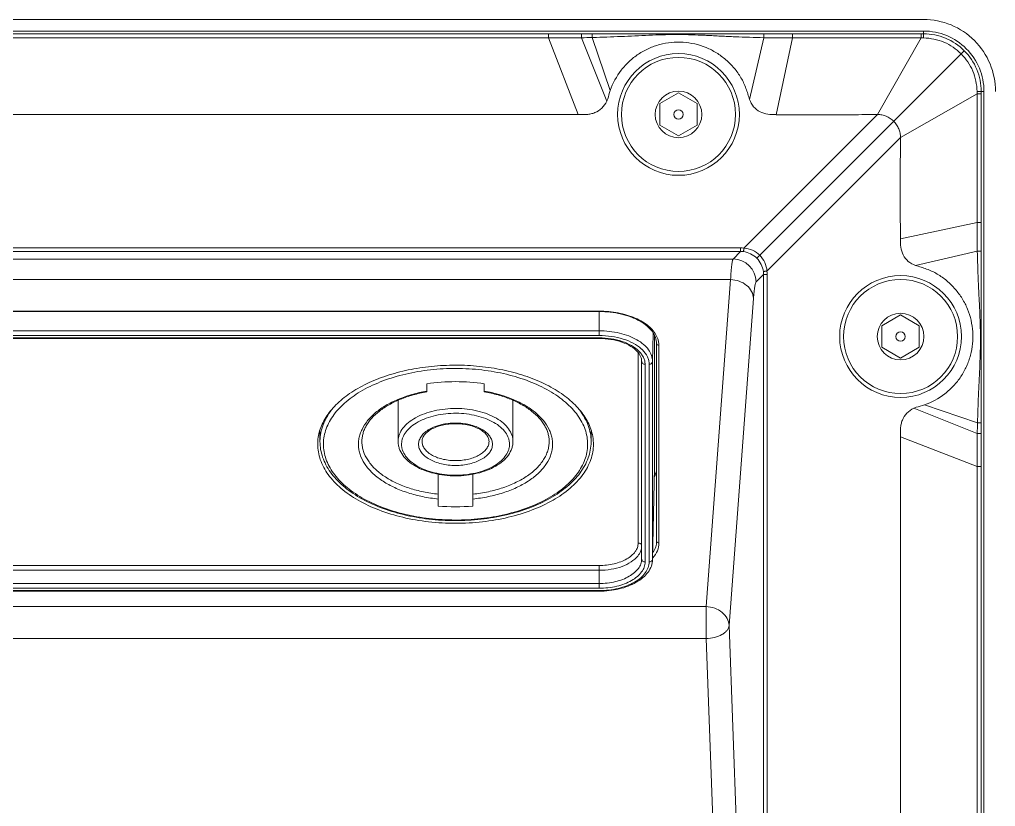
# Model space of a CAD drawing. Header units: millimetres. Extents: x 0 to 4009, y 0 to 2835.
# Drawn here: x 2877.8 to 2962.8, y 1268.4 to 1336.9 of the extents above; entities that cross this region are included whole.
import ezdxf

# ---------------------------------------------------------------- set-up
doc = ezdxf.new("R2010")
doc.units = ezdxf.units.MM
doc.layers.get('0').update_dxf_attribs({"lineweight": 13})

msp = doc.modelspace()

# ---------------------------------------------------------------- linework, layer by layer
for p, q in [((2956.511, 1336.874), (2780.03, 1336.874)), ((2956.511, 1335.874), (2780.03, 1335.874)), ((2812.666, 1335.631), (2923.875, 1335.631)), ((2923.875, 1335.631), (2923.875, 1335.269)), ((2923.875, 1335.631), (2926.738, 1335.63)), ((2926.731, 1335.288), (2926.738, 1335.63)), ((2926.738, 1335.63), (2927.667, 1335.629)), ((2927.667, 1335.629), (2927.721, 1335.629)), ((2927.721, 1335.629), (2932.637, 1335.621)), ((2940.555, 1335.626), (2937.188, 1335.621)), ((2937.189, 1335.621), (2940.554, 1335.627)), ((2940.554, 1335.627), (2942.598, 1335.63)), ((2942.598, 1335.63), (2945.107, 1335.631)), ((2945.107, 1335.631), (2956.309, 1335.631)), ((2945.107, 1335.631), (2945.107, 1335.269)), ((2956.308, 1335.268), (2956.309, 1335.631)), ((2956.309, 1335.631), (2956.511, 1335.631)), ((2956.511, 1335.631), (2956.511, 1335.874)), ((2956.517, 1335.266), (2956.511, 1335.631)), ((2923.875, 1335.269), (2812.666, 1335.269)), ((2923.875, 1335.269), (2926.45, 1328.615)), ((2928.932, 1329.754), (2926.731, 1335.288)), ((2927.658, 1335.309), (2927.732, 1335.312)), ((2927.658, 1335.309), (2927.732, 1335.311)), ((2929.223, 1330.683), (2927.658, 1335.309)), ((2932.61, 1335.509), (2932.64, 1335.51)), ((2932.61, 1335.509), (2932.64, 1335.51)), ((2941.373, 1329.909), (2942.607, 1335.292)), ((2943.683, 1328.591), (2945.107, 1335.268)), ((2945.107, 1335.268), (2956.308, 1335.269)), ((2956.308, 1335.269), (2952.505, 1328.603)), ((2956.308, 1335.268), (2956.517, 1335.266)), ((2960.061, 1334.162), (2953.917, 1328.017)), ((2935.18, 1330.487), (2933.556, 1329.55)), ((2936.804, 1329.55), (2935.18, 1330.487)), ((2961.165, 1330.618), (2961.53, 1330.612)), ((2961.773, 1330.612), (2961.53, 1330.612)), ((2961.53, 1330.409), (2961.53, 1330.612)), ((2961.773, 1206.137), (2961.773, 1330.612)), ((2954.502, 1326.606), (2961.168, 1330.409)), ((2961.167, 1330.409), (2961.53, 1330.409)), ((2961.167, 1319.208), (2961.168, 1330.409)), ((2961.53, 1319.208), (2961.53, 1330.409)), ((2933.556, 1329.55), (2933.556, 1327.675)), ((2936.804, 1327.675), (2936.804, 1329.55)), ((2810.092, 1328.615), (2926.45, 1328.615)), ((2952.504, 1328.604), (2940.881, 1316.981)), ((2948.098, 1322.199), (2953.916, 1328.018)), ((2952.505, 1328.604), (2949.253, 1325.354)), ((2933.556, 1327.675), (2935.18, 1326.737)), ((2935.18, 1326.737), (2936.804, 1327.675)), ((2942.88, 1314.982), (2954.504, 1326.605)), ((2951.253, 1323.354), (2954.503, 1326.606)), ((2941.995, 1316.095), (2948.098, 1322.199)), ((2961.167, 1319.208), (2954.491, 1317.784)), ((2961.168, 1319.208), (2961.53, 1319.208)), ((2961.529, 1316.699), (2961.53, 1319.208)), ((2940.585, 1316.999), (2795.956, 1316.999)), ((2940.585, 1316.683), (2940.585, 1316.999)), ((2940.585, 1316.683), (2795.956, 1316.683)), ((2796.611, 1316.028), (2939.93, 1316.028)), ((2940.585, 1316.683), (2939.93, 1316.028)), ((2955.808, 1315.474), (2961.191, 1316.708)), ((2961.52, 1311.277), (2961.529, 1316.699)), ((2941.928, 1314.031), (2942.583, 1314.686)), ((2942.898, 1314.686), (2942.583, 1314.686)), ((2942.583, 1222.062), (2942.583, 1314.686)), ((2942.898, 1314.686), (2942.898, 1222.062)), ((2961.52, 1311.277), (2961.526, 1314.601)), ((2939.712, 1314.234), (2796.83, 1314.234)), ((2939.712, 1314.234), (2937.581, 1285.769)), ((2939.579, 1284.13), (2941.709, 1312.595)), ((2808.271, 1311.491), (2928.271, 1311.491)), ((2808.271, 1311.455), (2928.271, 1311.455)), ((2928.271, 1309.367), (2928.271, 1311.491)), ((2954.511, 1311.156), (2952.887, 1310.219)), ((2956.135, 1310.219), (2954.511, 1311.156)), ((2952.887, 1310.219), (2952.887, 1308.344)), ((2956.135, 1308.344), (2956.135, 1310.219)), ((2808.271, 1309.78), (2928.271, 1309.78)), ((2928.271, 1309.367), (2808.271, 1309.367)), ((2932.976, 1309.554), (2932.924, 1307.112)), ((2933.093, 1297.854), (2933.093, 1309.398)), ((2808.271, 1309.164), (2928.271, 1309.164)), ((2928.271, 1309.11), (2808.271, 1309.11)), ((2928.271, 1309.11), (2928.271, 1309.164)), ((2933.271, 1308.672), (2933.271, 1291.465)), ((2933.471, 1308.508), (2933.471, 1291.301)), ((2931.671, 1291.301), (2931.671, 1307.846)), ((2952.887, 1308.344), (2954.511, 1307.406)), ((2954.511, 1307.406), (2956.135, 1308.344)), ((2931.971, 1289.909), (2931.971, 1307.116)), ((2932.271, 1306.87), (2932.271, 1289.663)), ((2932.624, 1289.663), (2932.624, 1306.87)), ((2932.924, 1307.112), (2932.924, 1289.904)), ((2913.271, 1304.476), (2913.271, 1305.162)), ((2918.271, 1304.476), (2918.271, 1305.162)), ((2913.271, 1304.535), (2913.257, 1304.532)), ((2913.271, 1304.535), (2913.258, 1304.532)), ((2918.284, 1304.532), (2918.271, 1304.535)), ((2918.284, 1304.532), (2918.271, 1304.535)), ((2910.771, 1300.151), (2910.771, 1303.718)), ((2920.771, 1300.151), (2920.771, 1303.718)), ((2956.582, 1303.324), (2961.209, 1301.758)), ((2955.653, 1303.033), (2961.187, 1300.832)), ((2961.528, 1301.768), (2961.529, 1300.839)), ((2903.971, 1300.151), (2903.971, 1301.064)), ((2927.571, 1300.151), (2927.571, 1301.07)), ((2961.53, 1297.976), (2961.529, 1300.839)), ((2904.271, 1299.965), (2904.271, 1299.905)), ((2911.072, 1299.966), (2911.071, 1299.905)), ((2920.47, 1299.844), (2920.471, 1299.905)), ((2927.271, 1299.844), (2927.271, 1299.905)), ((2954.514, 1300.551), (2961.168, 1297.976)), ((2954.514, 1300.551), (2954.514, 1236.198)), ((2932.923, 1289.872), (2933.093, 1297.854)), ((2933.092, 1297.821), (2933.093, 1297.854)), ((2961.168, 1297.976), (2961.53, 1297.976)), ((2961.168, 1238.772), (2961.168, 1297.976)), ((2961.53, 1297.976), (2961.53, 1238.772)), ((2914.271, 1294.524), (2914.271, 1297.297)), ((2917.271, 1294.524), (2917.271, 1297.298)), ((2932.924, 1289.904), (2932.923, 1289.872)), ((2808.271, 1289.351), (2928.271, 1289.351)), ((2928.271, 1288.933), (2808.271, 1288.933)), ((2928.271, 1287.369), (2928.271, 1289.351)), ((2808.271, 1287.786), (2928.271, 1287.786)), ((2928.271, 1287.369), (2808.271, 1287.369)), ((2808.271, 1287.166), (2928.271, 1287.166)), ((2928.271, 1287.112), (2808.271, 1287.112)), ((2928.271, 1287.112), (2928.271, 1287.166)), ((2798.96, 1285.769), (2937.581, 1285.769)), ((2937.581, 1282.983), (2937.581, 1285.769)), ((2941.785, 1224.015), (2939.579, 1284.13)), ((2937.581, 1282.983), (2798.96, 1282.983)), ((2937.581, 1282.983), (2939.787, 1222.868))]:
    msp.add_line(p, q)
for centre, radius in [((2935.18, 1328.612), 5.3), ((2935.18, 1328.612), 4.965), ((2935.18, 1328.612), 2.03), ((2935.18, 1328.612), 0.406), ((2954.511, 1309.281), 5.3), ((2954.511, 1309.281), 4.965), ((2954.511, 1309.281), 2.03), ((2954.511, 1309.281), 0.406)]:
    msp.add_circle(centre, radius)
for centre, radius, start, end in [((2956.511, 1330.612), 6.262, 359.99129, 89.99992), ((2934.94, 2444.967), 1109.349, 269.881082, 270.116157), ((2956.511, 1330.612), 5.262, 359.99425, 90.00001), ((2924.143, 1467.197), 131.934, 271.12413, 271.52666), ((2933.594, 1252.582), 83.008, 87.22929, 87.52013), ((2946.008, 1479.616), 144.364, 267.65757, 268.65008), ((2924.791, 1330.061), 36.378, 0.54835, 0.87689), ((2940.587, 1314.594), 2.405, 82.97735, 90.03469), ((2939.924, 1314.025), 2.004, 0.18855, 89.81141), ((2940.587, 1314.739), 1.945, 83.05079, 90.04213), ((3105.533, 1320.109), 144.382, 181.34994, 182.34049), ((2940.638, 1314.688), 1.945, 359.95788, 6.94779), ((2940.491, 1314.687), 2.408, 359.96913, 7.01901), ((2878.615, 1307.702), 82.874, 2.47054, 2.77677), ((2931.758, 1308.508), 1.712, 0.0178, 6.74668), ((2930.055, 1306.114), 2.821, 46.91144, 47.96711), ((2930.129, 1306.194), 2.713, 45.24108, 46.9154), ((3093.096, 1298.243), 131.935, 178.47332, 178.87586), ((2908.026, 1302.009), 4.261, 194.73888, 196.61036), ((2923.515, 1302.009), 4.262, 343.30831, 345.26192), ((2907.713, 1299.905), 3.942, 176.02491, 179.99583), ((2907.853, 1300.151), 3.883, 179.0439, 179.99997), ((2910.315, 1300.151), 2.694, 180.00843, 186.22091), ((2912.417, 1300.151), 1.646, 177.74409, 179.9996), ((2913.815, 1300.151), 0.961, 180.00202, 183.86525), ((2923.688, 1300.151), 3.883, 359.0439, 359.99997), ((2923.828, 1299.905), 3.943, 0.00415, 3.97347), ((2931.639, 1297.854), 1.632, 357.49549, 359.99829), ((2915.771, 1310.933), 16.477, 264.77674, 275.22326), ((2932.722, 1289.909), 0.201, 349.814, 358.73747)]:
    msp.add_arc(centre, radius, start, end)
for points, knots in [([(2927.658, 1335.309), (2927.658, 1335.35), (2927.659, 1335.425), (2927.661, 1335.513), (2927.663, 1335.57), (2927.664, 1335.598), (2927.665, 1335.617), (2927.666, 1335.626), (2927.667, 1335.629)], [0, 0, 0, 0, 0.382852, 0.703188, 0.82362, 0.913754, 0.972782, 1, 1, 1, 1]), ([(2932.64, 1335.51), (2933.397, 1335.543), (2934.913, 1335.583), (2936.428, 1335.545), (2937.186, 1335.513)], [0, 0, 0, 0, 0.499937, 1, 1, 1, 1]), ([(2942.607, 1335.292), (2942.606, 1335.335), (2942.606, 1335.415), (2942.604, 1335.508), (2942.602, 1335.567), (2942.601, 1335.598), (2942.599, 1335.617), (2942.599, 1335.627), (2942.598, 1335.63)], [0, 0, 0, 0, 0.382938, 0.704662, 0.825261, 0.915125, 0.973569, 1, 1, 1, 1]), ([(2956.511, 1335.631), (2957.164, 1335.631), (2958.483, 1335.372), (2959.599, 1334.623), (2960.061, 1334.162)], [0, 0, 0, 0, 0.49999, 1, 1, 1, 1]), ([(2923.875, 1335.269), (2924.113, 1335.27), (2924.589, 1335.269), (2925.541, 1335.27), (2926.255, 1335.279), (2926.731, 1335.288)], [0, 0, 0, 0, 0.250003, 0.500006, 1, 1, 1, 1]), ([(2927.732, 1335.311), (2928.544, 1335.333), (2930.171, 1335.387), (2931.796, 1335.474), (2932.61, 1335.509)], [0, 0, 0, 0, 0.499557, 1, 1, 1, 1]), ([(2929.223, 1330.683), (2929.451, 1331.323), (2929.954, 1332.236), (2930.87, 1333.247), (2931.676, 1333.882), (2932.575, 1334.378), (2933.542, 1334.726), (2934.555, 1334.91), (2935.585, 1334.926), (2936.604, 1334.775), (2937.584, 1334.464), (2938.5, 1333.998), (2939.324, 1333.385), (2940.046, 1332.657), (2940.548, 1331.962), (2940.859, 1331.356), (2941.115, 1330.723), (2941.269, 1330.234), (2941.373, 1329.909)], [0, 0, 0, 0, 0.12462, 0.186994, 0.249369, 0.311855, 0.374413, 0.43706, 0.499757, 0.562431, 0.625061, 0.68753, 0.749916, 0.812501, 0.87496, 0.90611, 0.937332, 1, 1, 1, 1]), ([(2937.607, 1335.493), (2938.024, 1335.473), (2938.857, 1335.428), (2939.691, 1335.39), (2940.107, 1335.373)], [0, 0, 0, 0, 0.500429, 1, 1, 1, 1]), ([(2942.607, 1335.292), (2943.231, 1335.277), (2944.065, 1335.27), (2944.898, 1335.269), (2945.107, 1335.27)], [0, 0, 0, 0, 0.74966, 1, 1, 1, 1]), ([(2956.517, 1335.266), (2957.12, 1335.257), (2958.333, 1335.007), (2959.361, 1334.314), (2959.787, 1333.888)], [0, 0, 0, 0, 0.500381, 1, 1, 1, 1]), ([(2959.787, 1333.888), (2960.213, 1333.462), (2960.906, 1332.434), (2961.156, 1331.221), (2961.165, 1330.618)], [0, 0, 0, 0, 0.499619, 1, 1, 1, 1]), ([(2961.53, 1330.612), (2961.53, 1331.265), (2961.271, 1332.584), (2960.522, 1333.7), (2960.061, 1334.162)], [0, 0, 0, 0, 0.499994, 1, 1, 1, 1]), ([(2928.932, 1329.754), (2928.967, 1329.827), (2929.084, 1330.131), (2929.141, 1330.453), (2929.223, 1330.683)], [0, 0, 0, 0, 0.250162, 1, 1, 1, 1]), ([(2926.45, 1328.615), (2926.572, 1328.616), (2926.816, 1328.609), (2927.182, 1328.604), (2927.547, 1328.648), (2928.013, 1328.794), (2928.537, 1329.13), (2928.827, 1329.535), (2928.932, 1329.754)], [0, 0, 0, 0, 0.125272, 0.250593, 0.375862, 0.501122, 0.750574, 1, 1, 1, 1]), ([(2941.373, 1329.909), (2941.446, 1329.682), (2941.687, 1329.255), (2942.259, 1328.794), (2942.965, 1328.606), (2943.444, 1328.592), (2943.683, 1328.593)], [0, 0, 0, 0, 0.249519, 0.499137, 0.749222, 1, 1, 1, 1]), ([(2943.683, 1328.591), (2945.153, 1328.596), (2947.359, 1328.572), (2950.3, 1328.585), (2951.77, 1328.601), (2952.505, 1328.603)], [0, 0, 0, 0, 0.500001, 0.75, 1, 1, 1, 1]), ([(2953.917, 1328.017), (2953.731, 1328.199), (2953.398, 1328.426), (2952.897, 1328.578), (2952.636, 1328.601), (2952.505, 1328.604)], [0, 0, 0, 0, 0.49907, 0.749419, 1, 1, 1, 1]), ([(2953.916, 1328.018), (2954.007, 1327.925), (2954.173, 1327.721), (2954.363, 1327.376), (2954.477, 1326.998), (2954.499, 1326.737), (2954.503, 1326.606)], [0, 0, 0, 0, 0.24989, 0.500174, 0.749953, 1, 1, 1, 1]), ([(2954.502, 1326.606), (2954.5, 1325.871), (2954.484, 1324.401), (2954.471, 1321.46), (2954.495, 1319.254), (2954.491, 1317.784)], [0, 0, 0, 0, 0.25, 0.499999, 1, 1, 1, 1]), ([(2961.169, 1319.208), (2961.169, 1318.999), (2961.169, 1318.166), (2961.176, 1317.332), (2961.191, 1316.708)], [0, 0, 0, 0, 0.25034, 1, 1, 1, 1]), ([(2955.808, 1315.474), (2955.581, 1315.546), (2955.154, 1315.788), (2954.693, 1316.36), (2954.506, 1317.066), (2954.491, 1317.545), (2954.492, 1317.784)], [0, 0, 0, 0, 0.249521, 0.49914, 0.749223, 1, 1, 1, 1]), ([(2940.822, 1316.669), (2940.824, 1316.671), (2940.827, 1316.681), (2940.833, 1316.699), (2940.839, 1316.727), (2940.85, 1316.782), (2940.864, 1316.868), (2940.875, 1316.941), (2940.881, 1316.981)], [0, 0, 0, 0, 0.029946, 0.090168, 0.180551, 0.30054, 0.61882, 1, 1, 1, 1]), ([(2940.881, 1316.981), (2941.135, 1316.96), (2941.641, 1316.83), (2942.07, 1316.532), (2942.251, 1316.352)], [0, 0, 0, 0, 0.499972, 1, 1, 1, 1]), ([(2939.93, 1316.028), (2939.916, 1316.011), (2939.895, 1315.953), (2939.867, 1315.844), (2939.84, 1315.686), (2939.813, 1315.482), (2939.786, 1315.233), (2939.749, 1314.811), (2939.726, 1314.473), (2939.712, 1314.234)], [0, 0, 0, 0, 0.037179, 0.099441, 0.187388, 0.300912, 0.43961, 0.602977, 1, 1, 1, 1]), ([(2940.822, 1316.669), (2941.04, 1316.643), (2941.471, 1316.512), (2941.838, 1316.252), (2941.995, 1316.095)], [0, 0, 0, 0, 0.498083, 1, 1, 1, 1]), ([(2941.995, 1316.095), (2942.151, 1315.939), (2942.412, 1315.572), (2942.542, 1315.141), (2942.568, 1314.923)], [0, 0, 0, 0, 0.501922, 1, 1, 1, 1]), ([(2942.251, 1316.352), (2942.431, 1316.171), (2942.729, 1315.741), (2942.859, 1315.236), (2942.88, 1314.982)], [0, 0, 0, 0, 0.499956, 1, 1, 1, 1]), ([(2961.191, 1316.708), (2961.234, 1316.707), (2961.313, 1316.706), (2961.405, 1316.705), (2961.465, 1316.703), (2961.496, 1316.702), (2961.516, 1316.7), (2961.526, 1316.7), (2961.529, 1316.699)], [0, 0, 0, 0, 0.379379, 0.700233, 0.821487, 0.912501, 0.972301, 1, 1, 1, 1]), ([(2955.808, 1315.474), (2956.133, 1315.37), (2956.622, 1315.215), (2957.255, 1314.959), (2957.862, 1314.649), (2958.557, 1314.148), (2959.284, 1313.424), (2959.897, 1312.6), (2960.363, 1311.685), (2960.674, 1310.704), (2960.825, 1309.686), (2960.809, 1308.656), (2960.625, 1307.643), (2960.277, 1306.675), (2959.781, 1305.777), (2959.146, 1304.971), (2958.135, 1304.055), (2957.222, 1303.552), (2956.582, 1303.324)], [0, 0, 0, 0, 0.062681, 0.093913, 0.12506, 0.187499, 0.2501, 0.312494, 0.374951, 0.437587, 0.500263, 0.562953, 0.625603, 0.688158, 0.75064, 0.813016, 0.875386, 1, 1, 1, 1]), ([(2942.568, 1314.923), (2942.57, 1314.925), (2942.58, 1314.928), (2942.598, 1314.934), (2942.626, 1314.94), (2942.68, 1314.951), (2942.766, 1314.965), (2942.84, 1314.976), (2942.88, 1314.982)], [0, 0, 0, 0, 0.029439, 0.088763, 0.178162, 0.297401, 0.615845, 1, 1, 1, 1]), ([(2941.709, 1312.595), (2941.701, 1312.808), (2941.575, 1313.249), (2941.117, 1313.781), (2940.467, 1314.137), (2939.966, 1314.227), (2939.712, 1314.234)], [0, 0, 0, 0, 0.226492, 0.468797, 0.729133, 1, 1, 1, 1]), ([(2941.709, 1312.595), (2941.723, 1312.787), (2941.746, 1313.058), (2941.783, 1313.395), (2941.81, 1313.595), (2941.838, 1313.758), (2941.865, 1313.884), (2941.892, 1313.972), (2941.914, 1314.018), (2941.928, 1314.031)], [0, 0, 0, 0, 0.395298, 0.558094, 0.696455, 0.809913, 0.898131, 0.961154, 1, 1, 1, 1]), ([(2961.272, 1314.213), (2961.289, 1313.797), (2961.327, 1312.965), (2961.372, 1312.133), (2961.392, 1311.717)], [0, 0, 0, 0, 0.499572, 1, 1, 1, 1]), ([(2933.278, 1309.314), (2933.113, 1309.651), (2932.71, 1310.113), (2932.033, 1310.586), (2931.165, 1311.026), (2929.9, 1311.394), (2928.826, 1311.491), (2928.271, 1311.491)], [0, 0, 0, 0, 0.197458, 0.311417, 0.435341, 0.707689, 1, 1, 1, 1]), ([(2933.271, 1308.672), (2933.271, 1308.848), (2933.203, 1309.22), (2932.913, 1309.743), (2932.446, 1310.225), (2931.821, 1310.649), (2931.06, 1310.998), (2929.877, 1311.353), (2928.919, 1311.455), (2928.271, 1311.455)], [0, 0, 0, 0, 0.084935, 0.178231, 0.284546, 0.405673, 0.54067, 0.687103, 1, 1, 1, 1]), ([(2961.412, 1311.274), (2961.447, 1310.48), (2961.474, 1309.287), (2961.448, 1307.698), (2961.401, 1306.507), (2961.341, 1305.319), (2961.268, 1303.736), (2961.229, 1302.55), (2961.208, 1301.758)], [0, 0, 0, 0, 0.250473, 0.375715, 0.500867, 0.625854, 0.750627, 1, 1, 1, 1]), ([(2961.528, 1301.768), (2961.525, 1303.353), (2961.522, 1305.73), (2961.515, 1308.9), (2961.518, 1310.485), (2961.52, 1311.277)], [0, 0, 0, 0, 0.499991, 0.750015, 1, 1, 1, 1]), ([(2928.271, 1309.78), (2928.868, 1309.78), (2929.751, 1309.685), (2930.843, 1309.356), (2931.55, 1309.029), (2932.135, 1308.629), (2932.578, 1308.166), (2932.858, 1307.655), (2932.924, 1307.288), (2932.924, 1307.112)], [0, 0, 0, 0, 0.306667, 0.450626, 0.583976, 0.704776, 0.81269, 0.909613, 1, 1, 1, 1]), ([(2928.271, 1309.367), (2928.632, 1309.367), (2929.341, 1309.317), (2930.347, 1309.093), (2931.229, 1308.737), (2931.734, 1308.399), (2931.944, 1308.21)], [0, 0, 0, 0, 0.276235, 0.541052, 0.784497, 1, 1, 1, 1]), ([(2933.459, 1308.709), (2933.453, 1308.76), (2933.419, 1308.969), (2933.348, 1309.171), (2933.278, 1309.314)], [0, 0, 0, 0, 0.244687, 1, 1, 1, 1]), ([(2931.734, 1308.018), (2931.546, 1308.205), (2931.08, 1308.539), (2930.251, 1308.893), (2929.294, 1309.115), (2928.617, 1309.164), (2928.271, 1309.164)], [0, 0, 0, 0, 0.212889, 0.455647, 0.721574, 1, 1, 1, 1]), ([(2928.271, 1309.11), (2928.615, 1309.11), (2929.287, 1309.059), (2930.226, 1308.832), (2931.016, 1308.477), (2931.445, 1308.144), (2931.607, 1307.962)], [0, 0, 0, 0, 0.285889, 0.556359, 0.797736, 1, 1, 1, 1]), ([(2933.471, 1308.508), (2933.421, 1308.508), (2933.344, 1308.532), (2933.282, 1308.606), (2933.271, 1308.651), (2933.271, 1308.672)], [0, 0, 0, 0, 0.528813, 0.771816, 1, 1, 1, 1]), ([(2931.607, 1307.962), (2931.719, 1307.836), (2931.9, 1307.574), (2931.971, 1307.26), (2931.971, 1307.116)], [0, 0, 0, 0, 0.539428, 1, 1, 1, 1]), ([(2932.002, 1307.698), (2931.983, 1307.726), (2931.902, 1307.839), (2931.809, 1307.944), (2931.734, 1308.018)], [0, 0, 0, 0, 0.241941, 1, 1, 1, 1]), ([(2932.134, 1307.466), (2932.124, 1307.485), (2932.085, 1307.565), (2932.039, 1307.642), (2932.002, 1307.698)], [0, 0, 0, 0, 0.24524, 1, 1, 1, 1]), ([(2932.039, 1308.12), (2932.215, 1307.945), (2932.44, 1307.65), (2932.597, 1307.203), (2932.624, 1306.98), (2932.624, 1306.87)], [0, 0, 0, 0, 0.526915, 0.76757, 1, 1, 1, 1]), ([(2927.597, 1301.072), (2927.474, 1301.481), (2927.086, 1302.302), (2926.18, 1303.4), (2924.964, 1304.383), (2923.476, 1305.227), (2921.759, 1305.91), (2919.863, 1306.412), (2917.845, 1306.719), (2915.766, 1306.823), (2913.686, 1306.718), (2911.669, 1306.41), (2909.774, 1305.907), (2908.058, 1305.223), (2906.571, 1304.379), (2905.357, 1303.395), (2904.452, 1302.296), (2904.065, 1301.475), (2903.943, 1301.066)], [0, 0, 0, 0, 0.04606, 0.096508, 0.152359, 0.213791, 0.280346, 0.351104, 0.424826, 0.500076, 0.575322, 0.649033, 0.719771, 0.786303, 0.847708, 0.903532, 0.953956, 1, 1, 1, 1]), ([(2932.271, 1306.87), (2932.232, 1306.87), (2932.156, 1306.882), (2932.057, 1306.935), (2931.988, 1307.016), (2931.971, 1307.084), (2931.971, 1307.116)], [0, 0, 0, 0, 0.272454, 0.532336, 0.773323, 1, 1, 1, 1]), ([(2932.271, 1306.87), (2932.271, 1306.971), (2932.247, 1307.176), (2932.178, 1307.371), (2932.134, 1307.466)], [0, 0, 0, 0, 0.491283, 1, 1, 1, 1]), ([(2932.924, 1307.112), (2932.923, 1307.08), (2932.905, 1307.013), (2932.836, 1306.934), (2932.737, 1306.882), (2932.662, 1306.87), (2932.624, 1306.87)], [0, 0, 0, 0, 0.226741, 0.467964, 0.727828, 1, 1, 1, 1]), ([(2904.271, 1299.965), (2904.274, 1300.181), (2904.319, 1300.618), (2904.498, 1301.261), (2904.785, 1301.89), (2905.177, 1302.498), (2905.67, 1303.08), (2906.26, 1303.631), (2906.939, 1304.146), (2907.981, 1304.793), (2909.474, 1305.474), (2911.456, 1306.064), (2913.599, 1306.425), (2915.823, 1306.542), (2918.045, 1306.413), (2920.182, 1306.041), (2922.156, 1305.441), (2923.638, 1304.752), (2924.67, 1304.099), (2925.341, 1303.581), (2925.922, 1303.027), (2926.406, 1302.442), (2926.788, 1301.832), (2927.065, 1301.201), (2927.233, 1300.557), (2927.271, 1300.12), (2927.271, 1299.905)], [0, 0, 0, 0, 0.022431, 0.045338, 0.069088, 0.094006, 0.120321, 0.14818, 0.177655, 0.208748, 0.275469, 0.347434, 0.423145, 0.500782, 0.578371, 0.653945, 0.725695, 0.792142, 0.823084, 0.852407, 0.880117, 0.906293, 0.931091, 0.954747, 0.977592, 1, 1, 1, 1]), ([(2913.257, 1304.532), (2912.819, 1304.454), (2911.972, 1304.259), (2910.777, 1303.842), (2909.717, 1303.318), (2908.82, 1302.7), (2908.109, 1302.002), (2907.681, 1301.352), (2907.462, 1300.816), (2907.358, 1300.415), (2907.313, 1300.009), (2907.327, 1299.603), (2907.401, 1299.199), (2907.58, 1298.659), (2907.959, 1297.999), (2908.618, 1297.282), (2909.47, 1296.642), (2910.491, 1296.092), (2911.653, 1295.647), (2912.927, 1295.317), (2913.816, 1295.182), (2914.271, 1295.135)], [0, 0, 0, 0, 0.077538, 0.151143, 0.219796, 0.282849, 0.340177, 0.392334, 0.416927, 0.440819, 0.464304, 0.487705, 0.511349, 0.535546, 0.586563, 0.642476, 0.704045, 0.771301, 0.843717, 0.920357, 1, 1, 1, 1]), ([(2913.271, 1304.476), (2912.867, 1304.402), (2912.086, 1304.222), (2910.983, 1303.844), (2909.999, 1303.375), (2909.159, 1302.826), (2908.485, 1302.214), (2908.063, 1301.65), (2907.831, 1301.186), (2907.71, 1300.843), (2907.637, 1300.497), (2907.621, 1300.265), (2907.621, 1300.151)], [0, 0, 0, 0, 0.161042, 0.31399, 0.45672, 0.587663, 0.706087, 0.812448, 0.86177, 0.909089, 0.954977, 1, 1, 1, 1]), ([(2917.271, 1295.135), (2917.726, 1295.182), (2918.615, 1295.317), (2919.888, 1295.647), (2921.051, 1296.092), (2922.071, 1296.642), (2922.923, 1297.282), (2923.583, 1297.999), (2923.962, 1298.659), (2924.141, 1299.199), (2924.214, 1299.603), (2924.229, 1300.009), (2924.184, 1300.415), (2924.08, 1300.816), (2923.861, 1301.352), (2923.433, 1302.002), (2922.722, 1302.7), (2921.824, 1303.318), (2920.764, 1303.842), (2919.57, 1304.259), (2918.722, 1304.454), (2918.284, 1304.532)], [0, 0, 0, 0, 0.079642, 0.156282, 0.228698, 0.295954, 0.357523, 0.413436, 0.464454, 0.488651, 0.512295, 0.535696, 0.559181, 0.583073, 0.607666, 0.659823, 0.717149, 0.780203, 0.848856, 0.922461, 1, 1, 1, 1]), ([(2923.921, 1300.151), (2923.921, 1300.265), (2923.904, 1300.497), (2923.832, 1300.843), (2923.71, 1301.186), (2923.478, 1301.65), (2923.056, 1302.214), (2922.382, 1302.826), (2921.543, 1303.375), (2920.559, 1303.844), (2919.456, 1304.222), (2918.675, 1304.402), (2918.271, 1304.476)], [0, 0, 0, 0, 0.045023, 0.090911, 0.13823, 0.187552, 0.293913, 0.412336, 0.54328, 0.68601, 0.838958, 1, 1, 1, 1]), ([(2956.582, 1303.324), (2956.353, 1303.242), (2956.03, 1303.185), (2955.726, 1303.068), (2955.653, 1303.033)], [0, 0, 0, 0, 0.749838, 1, 1, 1, 1]), ([(2903.971, 1300.215), (2903.975, 1300.445), (2904.025, 1300.911), (2904.222, 1301.596), (2904.54, 1302.265), (2904.821, 1302.683), (2904.978, 1302.887)], [0, 0, 0, 0, 0.237832, 0.481078, 0.73394, 1, 1, 1, 1]), ([(2910.772, 1300.215), (2910.776, 1300.309), (2910.8, 1300.498), (2910.913, 1300.876), (2911.183, 1301.336), (2911.671, 1301.823), (2912.308, 1302.244), (2913.071, 1302.586), (2913.934, 1302.837), (2914.863, 1302.989), (2915.827, 1303.036), (2916.788, 1302.977), (2917.712, 1302.813), (2918.564, 1302.551), (2919.314, 1302.199), (2919.935, 1301.77), (2920.405, 1301.276), (2920.657, 1300.812), (2920.754, 1300.433), (2920.771, 1300.244), (2920.771, 1300.151)], [0, 0, 0, 0, 0.022449, 0.045434, 0.094238, 0.148645, 0.209453, 0.276417, 0.348539, 0.424315, 0.501934, 0.579438, 0.65488, 0.726473, 0.792763, 0.852825, 0.906518, 0.954783, 0.977613, 1, 1, 1, 1]), ([(2911.072, 1299.966), (2911.075, 1300.054), (2911.098, 1300.231), (2911.204, 1300.586), (2911.458, 1301.02), (2911.917, 1301.477), (2912.516, 1301.873), (2913.233, 1302.194), (2914.044, 1302.43), (2914.918, 1302.573), (2915.824, 1302.617), (2916.727, 1302.561), (2917.596, 1302.407), (2918.397, 1302.161), (2919.102, 1301.831), (2919.686, 1301.427), (2920.127, 1300.963), (2920.363, 1300.526), (2920.455, 1300.17), (2920.471, 1299.993), (2920.471, 1299.905)], [0, 0, 0, 0, 0.022449, 0.045434, 0.094238, 0.148644, 0.209452, 0.276416, 0.348538, 0.424316, 0.501934, 0.579438, 0.65488, 0.726473, 0.792763, 0.852823, 0.906517, 0.954782, 0.977612, 1, 1, 1, 1]), ([(2926.581, 1302.864), (2926.739, 1302.657), (2927.021, 1302.232), (2927.336, 1301.553), (2927.528, 1300.856), (2927.571, 1300.384), (2927.571, 1300.151)], [0, 0, 0, 0, 0.26598, 0.518701, 0.761909, 1, 1, 1, 1]), ([(2954.514, 1300.551), (2954.515, 1300.673), (2954.508, 1300.916), (2954.504, 1301.282), (2954.547, 1301.648), (2954.693, 1302.114), (2955.029, 1302.638), (2955.434, 1302.928), (2955.653, 1303.033)], [0, 0, 0, 0, 0.125272, 0.25059, 0.375862, 0.501122, 0.750575, 1, 1, 1, 1]), ([(2918.987, 1299.905), (2918.987, 1299.965), (2918.977, 1300.088), (2918.913, 1300.333), (2918.748, 1300.634), (2918.442, 1300.953), (2918.038, 1301.23), (2917.549, 1301.456), (2916.994, 1301.624), (2916.394, 1301.727), (2915.771, 1301.762), (2915.147, 1301.727), (2914.547, 1301.624), (2913.993, 1301.456), (2913.504, 1301.23), (2913.099, 1300.953), (2912.793, 1300.634), (2912.629, 1300.333), (2912.565, 1300.088), (2912.554, 1299.965), (2912.554, 1299.905)], [0, 0, 0, 0, 0.02243, 0.045317, 0.093734, 0.147648, 0.207997, 0.274615, 0.346541, 0.422278, 0.499999, 0.577719, 0.653455, 0.72538, 0.791999, 0.852349, 0.906264, 0.954683, 0.97757, 1, 1, 1, 1]), ([(2918.687, 1300.151), (2918.687, 1300.195), (2918.679, 1300.285), (2918.629, 1300.473), (2918.493, 1300.715), (2918.23, 1300.983), (2917.869, 1301.225), (2917.423, 1301.428), (2916.91, 1301.58), (2916.352, 1301.674), (2915.771, 1301.706), (2915.189, 1301.674), (2914.631, 1301.58), (2914.118, 1301.428), (2913.672, 1301.225), (2913.311, 1300.983), (2913.049, 1300.715), (2912.912, 1300.473), (2912.862, 1300.285), (2912.854, 1300.195), (2912.854, 1300.151)], [0, 0, 0, 0, 0.018522, 0.037957, 0.081375, 0.133205, 0.194004, 0.262843, 0.338138, 0.417918, 0.499994, 0.582069, 0.661851, 0.737148, 0.80599, 0.866792, 0.918623, 0.962044, 0.98148, 1, 1, 1, 1]), ([(2961.209, 1301.758), (2961.249, 1301.759), (2961.324, 1301.76), (2961.412, 1301.761), (2961.469, 1301.763), (2961.497, 1301.764), (2961.516, 1301.766), (2961.525, 1301.767), (2961.528, 1301.768)], [0, 0, 0, 0, 0.382506, 0.702825, 0.823348, 0.9136, 0.972733, 1, 1, 1, 1]), ([(2903.943, 1301.066), (2903.921, 1300.993), (2903.843, 1300.702), (2903.796, 1300.402), (2903.78, 1300.178)], [0, 0, 0, 0, 0.253036, 1, 1, 1, 1]), ([(2927.761, 1300.178), (2927.756, 1300.253), (2927.726, 1300.555), (2927.662, 1300.854), (2927.597, 1301.072)], [0, 0, 0, 0, 0.247777, 1, 1, 1, 1]), ([(2961.187, 1300.832), (2961.178, 1300.356), (2961.169, 1299.642), (2961.168, 1298.69), (2961.169, 1298.214), (2961.168, 1297.976)], [0, 0, 0, 0, 0.499994, 0.749997, 1, 1, 1, 1]), ([(2961.187, 1300.832), (2961.231, 1300.832), (2961.311, 1300.833), (2961.415, 1300.833), (2961.485, 1300.838), (2961.52, 1300.836), (2961.529, 1300.839)], [0, 0, 0, 0, 0.382682, 0.704057, 0.914353, 1, 1, 1, 1]), ([(2903.771, 1299.905), (2903.771, 1299.679), (2903.81, 1299.223), (2904.049, 1298.307), (2904.663, 1297.184), (2905.805, 1295.993), (2907.314, 1294.96), (2909.137, 1294.117), (2911.206, 1293.492), (2913.445, 1293.108), (2915.771, 1292.978), (2918.097, 1293.108), (2920.336, 1293.492), (2922.405, 1294.117), (2924.227, 1294.96), (2925.737, 1295.993), (2926.879, 1297.184), (2927.493, 1298.307), (2927.731, 1299.223), (2927.771, 1299.679), (2927.771, 1299.905)], [0, 0, 0, 0, 0.022432, 0.045318, 0.093733, 0.147648, 0.207997, 0.274615, 0.346541, 0.422278, 0.5, 0.57772, 0.653457, 0.725382, 0.792, 0.85235, 0.906265, 0.954681, 0.977567, 1, 1, 1, 1]), ([(2927.57, 1300.082), (2927.566, 1299.851), (2927.519, 1299.385), (2927.33, 1298.699), (2927.027, 1298.032), (2926.616, 1297.391), (2926.103, 1296.782), (2925.492, 1296.208), (2924.792, 1295.675), (2923.723, 1295.008), (2922.195, 1294.307), (2920.169, 1293.702), (2917.982, 1293.332), (2915.715, 1293.212), (2913.449, 1293.345), (2911.268, 1293.726), (2909.252, 1294.343), (2907.736, 1295.052), (2906.677, 1295.726), (2905.985, 1296.263), (2905.384, 1296.84), (2904.88, 1297.453), (2904.48, 1298.097), (2904.188, 1298.766), (2904.011, 1299.453), (2903.971, 1299.92), (2903.971, 1300.151)], [0, 0, 0, 0, 0.023269, 0.046926, 0.07131, 0.096701, 0.123324, 0.151336, 0.180824, 0.211812, 0.278047, 0.349268, 0.424083, 0.500755, 0.577379, 0.652056, 0.72306, 0.789022, 0.819862, 0.849204, 0.877074, 0.903567, 0.928847, 0.953146, 0.976749, 1, 1, 1, 1]), ([(2927.271, 1299.844), (2927.267, 1299.628), (2927.222, 1299.192), (2927.044, 1298.549), (2926.757, 1297.92), (2926.365, 1297.311), (2925.871, 1296.729), (2925.282, 1296.178), (2924.603, 1295.664), (2923.561, 1295.017), (2922.068, 1294.336), (2920.085, 1293.746), (2917.942, 1293.385), (2915.718, 1293.267), (2913.496, 1293.397), (2911.359, 1293.768), (2909.386, 1294.369), (2907.903, 1295.058), (2906.872, 1295.71), (2906.2, 1296.229), (2905.62, 1296.783), (2905.136, 1297.367), (2904.753, 1297.978), (2904.476, 1298.608), (2904.308, 1299.253), (2904.271, 1299.689), (2904.271, 1299.905)], [0, 0, 0, 0, 0.022431, 0.045338, 0.069088, 0.094006, 0.120321, 0.14818, 0.177655, 0.208748, 0.275469, 0.347434, 0.423145, 0.500782, 0.578371, 0.653945, 0.725695, 0.792142, 0.823084, 0.852407, 0.880117, 0.906293, 0.931091, 0.954747, 0.977592, 1, 1, 1, 1]), ([(2907.637, 1299.859), (2907.651, 1299.73), (2907.698, 1299.469), (2907.87, 1298.951), (2908.232, 1298.318), (2908.863, 1297.63), (2909.677, 1297.014), (2910.653, 1296.485), (2911.765, 1296.055), (2912.984, 1295.735), (2913.835, 1295.603), (2914.271, 1295.556)], [0, 0, 0, 0, 0.046194, 0.093498, 0.193165, 0.302331, 0.422483, 0.553699, 0.694977, 0.844525, 1, 1, 1, 1]), ([(2920.771, 1300.151), (2920.771, 1300.047), (2920.753, 1299.838), (2920.647, 1299.425), (2920.382, 1298.927), (2919.894, 1298.408), (2919.259, 1297.967), (2918.502, 1297.612), (2917.648, 1297.351), (2916.727, 1297.191), (2915.771, 1297.137), (2914.815, 1297.191), (2913.893, 1297.351), (2913.04, 1297.612), (2912.282, 1297.967), (2911.648, 1298.408), (2911.16, 1298.927), (2910.894, 1299.425), (2910.788, 1299.838), (2910.771, 1300.047), (2910.771, 1300.151)], [0, 0, 0, 0, 0.024362, 0.048959, 0.09994, 0.154949, 0.215113, 0.280619, 0.350832, 0.424506, 0.500004, 0.575502, 0.649175, 0.719387, 0.784891, 0.845054, 0.900062, 0.951042, 0.975638, 1, 1, 1, 1]), ([(2920.47, 1299.844), (2920.466, 1299.756), (2920.444, 1299.578), (2920.337, 1299.223), (2920.083, 1298.79), (2919.625, 1298.332), (2919.026, 1297.937), (2918.308, 1297.616), (2917.498, 1297.38), (2916.624, 1297.237), (2915.718, 1297.192), (2914.814, 1297.248), (2913.946, 1297.402), (2913.145, 1297.649), (2912.44, 1297.979), (2911.856, 1298.383), (2911.415, 1298.847), (2911.178, 1299.283), (2911.086, 1299.64), (2911.071, 1299.817), (2911.071, 1299.905)], [0, 0, 0, 0, 0.022449, 0.045434, 0.094238, 0.148644, 0.209452, 0.276416, 0.348538, 0.424316, 0.501934, 0.579438, 0.65488, 0.726473, 0.792763, 0.852823, 0.906517, 0.954782, 0.977612, 1, 1, 1, 1]), ([(2912.554, 1299.905), (2912.554, 1299.844), (2912.565, 1299.722), (2912.629, 1299.476), (2912.793, 1299.175), (2913.099, 1298.856), (2913.504, 1298.579), (2913.992, 1298.353), (2914.547, 1298.186), (2915.147, 1298.083), (2915.771, 1298.048), (2916.394, 1298.083), (2916.994, 1298.186), (2917.549, 1298.353), (2918.038, 1298.579), (2918.442, 1298.856), (2918.748, 1299.175), (2918.913, 1299.476), (2918.977, 1299.722), (2918.987, 1299.844), (2918.987, 1299.905)], [0, 0, 0, 0, 0.02243, 0.045317, 0.093734, 0.147648, 0.207997, 0.274615, 0.346541, 0.422278, 0.499999, 0.577719, 0.653455, 0.72538, 0.791999, 0.852349, 0.906264, 0.954683, 0.97757, 1, 1, 1, 1]), ([(2912.856, 1300.086), (2912.864, 1299.976), (2912.92, 1299.749), (2913.112, 1299.438), (2913.401, 1299.157), (2913.776, 1298.916), (2914.223, 1298.72), (2914.726, 1298.578), (2915.267, 1298.492), (2915.827, 1298.468), (2916.384, 1298.504), (2916.919, 1298.602), (2917.413, 1298.755), (2917.846, 1298.96), (2918.205, 1299.21), (2918.476, 1299.498), (2918.647, 1299.814), (2918.687, 1300.042), (2918.687, 1300.151)], [0, 0, 0, 0, 0.045402, 0.094515, 0.14929, 0.210442, 0.277667, 0.349944, 0.425765, 0.503329, 0.580697, 0.655948, 0.727324, 0.793399, 0.853273, 0.906823, 0.954999, 1, 1, 1, 1]), ([(2917.271, 1295.556), (2917.727, 1295.605), (2918.616, 1295.745), (2919.885, 1296.088), (2921.034, 1296.551), (2922.03, 1297.121), (2922.844, 1297.782), (2923.363, 1298.411), (2923.654, 1298.94), (2923.807, 1299.338), (2923.9, 1299.743), (2923.921, 1300.015), (2923.921, 1300.151)], [0, 0, 0, 0, 0.157242, 0.308068, 0.449932, 0.580926, 0.700116, 0.807897, 0.858191, 0.906588, 0.953655, 1, 1, 1, 1]), ([(2933.269, 1297.783), (2933.267, 1297.723), (2933.243, 1297.48), (2933.165, 1297.243), (2933.084, 1297.078)], [0, 0, 0, 0, 0.244582, 1, 1, 1, 1]), ([(2932.972, 1290.488), (2933.066, 1290.638), (2933.217, 1290.952), (2933.271, 1291.298), (2933.271, 1291.465)], [0, 0, 0, 0, 0.514222, 1, 1, 1, 1]), ([(2933.271, 1291.465), (2933.271, 1291.444), (2933.282, 1291.399), (2933.344, 1291.325), (2933.421, 1291.301), (2933.471, 1291.301)], [0, 0, 0, 0, 0.228184, 0.471187, 1, 1, 1, 1]), ([(2931.671, 1291.301), (2931.671, 1291.173), (2931.623, 1290.904), (2931.418, 1290.53), (2931.094, 1290.193), (2930.667, 1289.9), (2930.15, 1289.661), (2929.353, 1289.421), (2928.707, 1289.351), (2928.271, 1289.351)], [0, 0, 0, 0, 0.090369, 0.18732, 0.295221, 0.416021, 0.549376, 0.693315, 1, 1, 1, 1]), ([(2931.971, 1291.055), (2931.971, 1290.901), (2931.907, 1290.577), (2931.736, 1290.297), (2931.63, 1290.166)], [0, 0, 0, 0, 0.479322, 1, 1, 1, 1]), ([(2931.671, 1291.301), (2931.71, 1291.301), (2931.786, 1291.289), (2931.885, 1291.236), (2931.954, 1291.155), (2931.971, 1291.088), (2931.971, 1291.055)], [0, 0, 0, 0, 0.272454, 0.532336, 0.773323, 1, 1, 1, 1]), ([(2932.96, 1290.012), (2933.117, 1290.2), (2933.374, 1290.604), (2933.471, 1291.077), (2933.471, 1291.301)], [0, 0, 0, 0, 0.521877, 1, 1, 1, 1]), ([(2931.63, 1290.166), (2931.471, 1289.968), (2931.043, 1289.607), (2930.244, 1289.228), (2929.296, 1288.987), (2928.618, 1288.933), (2928.271, 1288.933)], [0, 0, 0, 0, 0.207147, 0.448218, 0.716598, 1, 1, 1, 1]), ([(2928.271, 1287.786), (2928.746, 1287.786), (2929.448, 1287.862), (2930.316, 1288.124), (2930.878, 1288.384), (2931.344, 1288.702), (2931.696, 1289.07), (2931.919, 1289.477), (2931.971, 1289.769), (2931.971, 1289.909)], [0, 0, 0, 0, 0.306682, 0.450623, 0.58398, 0.704781, 0.812683, 0.909632, 1, 1, 1, 1]), ([(2928.271, 1287.112), (2928.855, 1287.112), (2929.72, 1287.206), (2930.792, 1287.531), (2931.494, 1287.857), (2932.085, 1288.262), (2932.542, 1288.741), (2932.842, 1289.283), (2932.919, 1289.679), (2932.923, 1289.872)], [0, 0, 0, 0, 0.297039, 0.437241, 0.568261, 0.688831, 0.799327, 0.901847, 1, 1, 1, 1]), ([(2932.624, 1289.663), (2932.624, 1289.498), (2932.562, 1289.155), (2932.3, 1288.676), (2931.886, 1288.244), (2931.338, 1287.869), (2930.677, 1287.563), (2929.656, 1287.255), (2928.83, 1287.166), (2928.271, 1287.166)], [0, 0, 0, 0, 0.090369, 0.18732, 0.295221, 0.416021, 0.549376, 0.693315, 1, 1, 1, 1]), ([(2928.271, 1287.369), (2928.784, 1287.369), (2929.544, 1287.45), (2930.482, 1287.734), (2931.09, 1288.015), (2931.593, 1288.359), (2931.973, 1288.756), (2932.214, 1289.196), (2932.271, 1289.512), (2932.271, 1289.663)], [0, 0, 0, 0, 0.306685, 0.450624, 0.583979, 0.704779, 0.81268, 0.909631, 1, 1, 1, 1]), ([(2931.971, 1289.909), (2931.971, 1289.876), (2931.988, 1289.809), (2932.057, 1289.728), (2932.156, 1289.675), (2932.232, 1289.663), (2932.271, 1289.663)], [0, 0, 0, 0, 0.226677, 0.467664, 0.727546, 1, 1, 1, 1]), ([(2932.624, 1289.663), (2932.692, 1289.663), (2932.796, 1289.692), (2932.89, 1289.785), (2932.915, 1289.844), (2932.92, 1289.873)], [0, 0, 0, 0, 0.526434, 0.770647, 1, 1, 1, 1]), ([(2937.581, 1285.769), (2937.836, 1285.762), (2938.337, 1285.672), (2938.986, 1285.316), (2939.445, 1284.784), (2939.571, 1284.343), (2939.579, 1284.13)], [0, 0, 0, 0, 0.270799, 0.531131, 0.773493, 1, 1, 1, 1]), ([(2939.579, 1284.13), (2939.573, 1284.056), (2939.534, 1283.902), (2939.405, 1283.688), (2939.211, 1283.494), (2938.861, 1283.258), (2938.311, 1283.052), (2937.832, 1282.989), (2937.581, 1282.983)], [0, 0, 0, 0, 0.090366, 0.188673, 0.298185, 0.420173, 0.696672, 1, 1, 1, 1])]:
    msp.add_open_spline(points, degree=3, knots=knots)
msp.add_open_spline([(2918.271, 1305.162), (2917.445, 1305.291), (2915.771, 1305.417), (2914.097, 1305.291), (2913.271, 1305.162)], degree=3)

doc.saveas('drawing.dxf')
